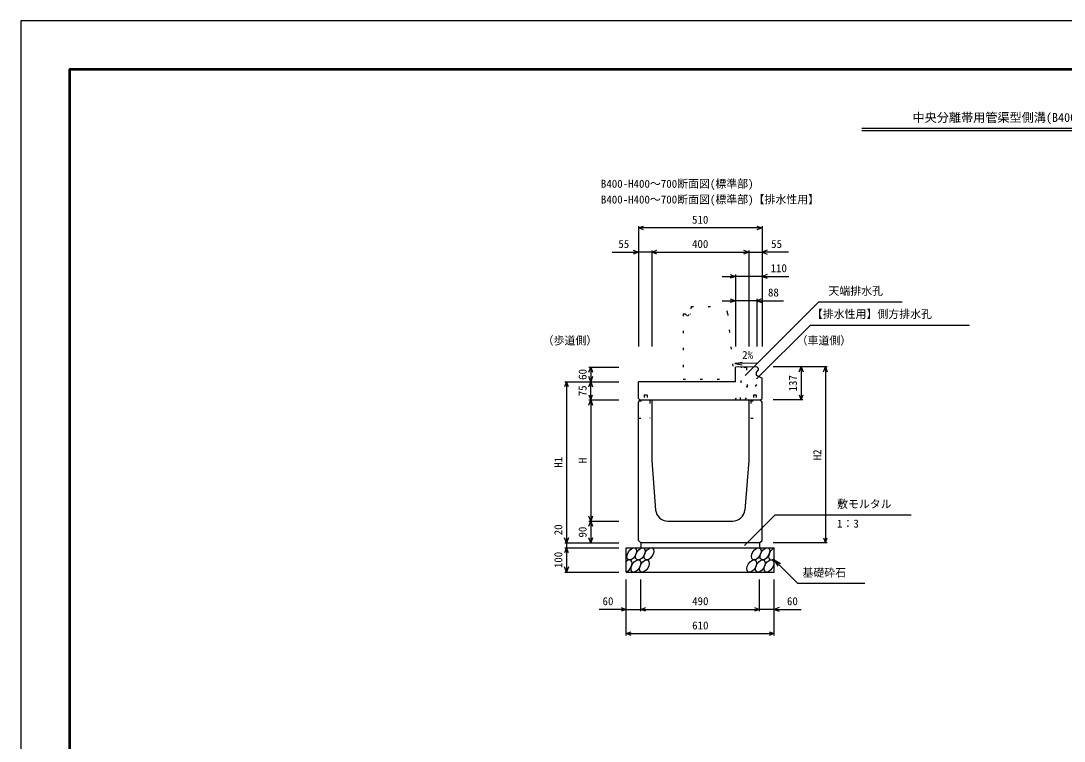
# Model space of a CAD drawing. Units: millimetres, scale not verified. Extents: x -12600 to 12600, y -5940 to 5940.
# Drawn here: x -12600 to -8300, y -2970 to 0 of the extents above; entities that cross this region are included whole.
import ezdxf
from ezdxf.enums import TextEntityAlignment as Align

# ---------------------------------------------------------------- set-up
doc = ezdxf.new("R2010")
doc.units = ezdxf.units.MM
doc.header["$LTSCALE"] = 40
doc.linetypes.add('DOTTED', pattern=[1.75, 0.25, -1.5])
for name, color, linetype, lineweight in [('0-0_DIM', 7, 'Continuous', 25), ('0-1_Defpoints', 5, 'Continuous', 25), ('0-2_HATCH', 6, 'Continuous', 25), ('0-5_OUTLINE', 3, 'Continuous', 25), ('0-6_OUTLINE2', 4, 'DOTTED', 25), ('0-7_TXT', 7, 'Continuous', 25), ('0-8_WAKU', 3, 'Continuous', 25)]:
    doc.layers.add(name, color=color, linetype=linetype, lineweight=lineweight)
doc.styles.add('ＭＳ ゴシック', font='')
doc.styles.get('ＭＳ ゴシック').set_extended_font_data('MS Gothic')

msp = doc.modelspace()

# ---------------------------------------------------------------- linework, layer by layer
at = {"layer": '0-0_DIM'}
for p, q in [((-10055, -846.3), (-10055, -1342.94)), ((-9545, -853.8), (-10055, -853.8)), ((-9545, -846.3), (-9545, -1342.94)), ((-10163.38, -953.8), (-10055, -953.8)), ((-10000, -953.8), (-10055, -953.8)), ((-10000, -946.3), (-10000, -1342.94)), ((-10000, -953.8), (-9600, -953.8)), ((-9600, -946.3), (-9600, -1342.94)), ((-9600, -953.8), (-9545, -953.8)), ((-9436.62, -953.8), (-9545, -953.8)), ((-9710, -1053.8), (-9655, -1053.8)), ((-9655, -1046.3), (-9655, -1342.94)), ((-9545, -1053.8), (-9655, -1053.8)), ((-9545, -1053.8), (-9435, -1053.8)), ((-9710, -1153.8), (-9655, -1153.8)), ((-9567, -1153.8), (-9655, -1153.8)), ((-9614.87, -1463), (-9310.65, -1158.78)), ((-9567, -1146.3), (-9567, -1342.94)), ((-9567, -1153.8), (-9457, -1153.8)), ((-9310.65, -1158.78), (-8967.54, -1158.78)), ((-9568.17, -1476.24), (-9346.03, -1254.1)), ((-9346.03, -1254.1), (-8690.13, -1254.1)), ((-10258.5, -1427.94), (-10136, -1427.94)), ((-10251, -1427.94), (-10251, -1487.94)), ((-9276.5, -1425.94), (-9499, -1425.94)), ((-9384, -1425.94), (-9384, -1562.94)), ((-9284, -1425.94), (-9284, -2152.94)), ((-10358.5, -1487.94), (-10136, -1487.94)), ((-10351, -1487.94), (-10351, -2152.94)), ((-10251, -1562.94), (-10251, -1487.94)), ((-10258.5, -1562.94), (-10136, -1562.94)), ((-10251, -1562.94), (-10251, -2062.94)), ((-9376.5, -1562.94), (-9499, -1562.94)), ((-10258.5, -2062.94), (-10136, -2062.94)), ((-10251, -2062.94), (-10251, -2152.94)), ((-9617.89, -2163.75), (-9491.66, -2037.52)), ((-9491.66, -2037.52), (-8930.19, -2037.52)), ((-10358.5, -2152.94), (-10136, -2152.94)), ((-10358.5, -2172.94), (-10136, -2172.94)), ((-10351, -2152.94), (-10351, -2172.94)), ((-10351, -2172.94), (-10351, -2272.94)), ((-9276.5, -2152.94), (-9499, -2152.94)), ((-9495, -2222.94), (-9399.24, -2318.7)), ((-9495, -2222.94), (-9469.02, -2237.94)), ((-9495, -2222.94), (-9480, -2248.92)), ((-10358.5, -2272.94), (-10136, -2272.94)), ((-10105, -2534.31), (-10105, -2302.94)), ((-10045, -2434.31), (-10045, -2302.94)), ((-9555, -2434.31), (-9555, -2302.94)), ((-9495, -2534.31), (-9495, -2302.94)), ((-9399.24, -2318.7), (-9121.69, -2318.7)), ((-10105, -2426.81), (-10216.79, -2426.81)), ((-10105, -2426.81), (-10045, -2426.81)), ((-10045, -2426.81), (-9555, -2426.81)), ((-9495, -2426.81), (-9555, -2426.81)), ((-9495, -2426.81), (-9383.21, -2426.81)), ((-10105, -2526.81), (-9495, -2526.81))]:
    msp.add_line(p, q, dxfattribs=at)
for points in [[(-10033.86, -861.5), (-10055, -853.8), (-10033.86, -846.11)], [(-9566.14, -846.11), (-9545, -853.8), (-9566.14, -861.5)], [(-10076.14, -946.11), (-10055, -953.8), (-10076.14, -961.5)], [(-9978.86, -961.5), (-10000, -953.8), (-9978.86, -946.11)], [(-9621.14, -946.11), (-9600, -953.8), (-9621.14, -961.5)], [(-9523.86, -946.11), (-9545, -953.8), (-9523.86, -961.5)], [(-9676.14, -1046.11), (-9655, -1053.8), (-9676.14, -1061.5)], [(-9523.86, -1046.11), (-9545, -1053.8), (-9523.86, -1061.5)], [(-9676.14, -1146.11), (-9655, -1153.8), (-9676.14, -1161.5)], [(-9545.86, -1146.11), (-9567, -1153.8), (-9545.86, -1161.5)], [(-10258.7, -1449.09), (-10251, -1427.94), (-10243.3, -1449.09)], [(-9391.7, -1447.09), (-9384, -1425.94), (-9376.3, -1447.09)], [(-9291.7, -1447.09), (-9284, -1425.94), (-9276.3, -1447.09)], [(-10343.3, -1509.09), (-10351, -1487.94), (-10358.7, -1509.09)], [(-10243.3, -1466.8), (-10251, -1487.94), (-10258.7, -1466.8)], [(-10258.7, -1509.09), (-10251, -1487.94), (-10243.3, -1509.09)], [(-10258.7, -1541.8), (-10251, -1562.94), (-10243.3, -1541.8)], [(-9391.7, -1541.8), (-9384, -1562.94), (-9376.3, -1541.8)], [(-10258.7, -1584.09), (-10251, -1562.94), (-10243.3, -1584.09)], [(-10243.3, -2041.8), (-10251, -2062.94), (-10258.7, -2041.8)], [(-10258.7, -2084.09), (-10251, -2062.94), (-10243.3, -2084.09)], [(-10343.3, -2131.8), (-10351, -2152.94), (-10358.7, -2131.8)], [(-10243.3, -2131.8), (-10251, -2152.94), (-10258.7, -2131.8)], [(-9291.7, -2131.8), (-9284, -2152.94), (-9276.3, -2131.8)], [(-10343.3, -2194.09), (-10351, -2172.94), (-10358.7, -2194.09)], [(-10343.3, -2251.8), (-10351, -2272.94), (-10358.7, -2251.8)], [(-10126.14, -2419.11), (-10105, -2426.81), (-10126.14, -2434.5)], [(-10023.86, -2434.5), (-10045, -2426.81), (-10023.86, -2419.11)], [(-9576.14, -2419.11), (-9555, -2426.81), (-9576.14, -2434.5)], [(-9473.86, -2419.11), (-9495, -2426.81), (-9473.86, -2434.5)], [(-10083.86, -2534.5), (-10105, -2526.81), (-10083.86, -2519.11)], [(-9516.14, -2519.11), (-9495, -2526.81), (-9516.14, -2534.5)]]:
    msp.add_lwpolyline(points, dxfattribs=at)
at = {"layer": '0-1_Defpoints'}
msp.add_lwpolyline([(-12600, -5940), (-4200, -5940), (-4200, 0), (-12600, 0)], close=True, dxfattribs=at)
at = {"layer": '0-2_HATCH'}
for centre in [(-10082.11, -2197.94), (-10046.63, -2197.94), (-10011.16, -2197.94), (-9568.95, -2197.94), (-9533.48, -2197.94), (-10065.23, -2247.94), (-10029.75, -2247.94), (-9587.55, -2247.94), (-9552.07, -2247.94), (-9516.59, -2247.94)]:
    msp.add_ellipse(centre, major_axis=(14.54, 23.54), ratio=0.5792, dxfattribs=at)
for centre, start_param, end_param in [((-9498, -2197.94), 0.6666252, 4.1103269), ((-10100.7, -2247.94), 3.7419964, 7.318141)]:
    msp.add_ellipse(centre, major_axis=(14.54, 23.54), ratio=0.5792, start_param=start_param, end_param=end_param, dxfattribs=at)
at = {"layer": '0-5_OUTLINE', "linetype": 'DOTTED'}
for p, q in [((-9837, -1177.94), (-9840, -1207.94)), ((-9837, -1177.94), (-9717.15, -1177.94)), ((-9870, -1207.94), (-9870, -1477.94)), ((-9687.3, -1204.96), (-9660, -1477.94)), ((-9870, -1477.94), (-9660, -1477.94))]:
    msp.add_line(p, q, dxfattribs=at)
at = {"layer": '0-5_OUTLINE'}
for p, q in [((-9566.86, -1426.26), (-9655, -1427.94)), ((-9655, -1487.94), (-9655, -1427.94)), ((-9570, -1450.94), (-9561, -1440.94)), ((-9570, -1450.94), (-9570, -1460.94)), ((-9570, -1460.94), (-9545, -1473.94)), ((-9566.86, -1426.26), (-9561, -1432)), ((-9561, -1432), (-9561, -1440.94)), ((-10055, -1556.94), (-10055, -1487.94)), ((-9655, -1487.94), (-10055, -1487.94)), ((-9545, -1556.94), (-9545, -1473.94)), ((-10055, -1556.94), (-10049, -1562.94)), ((-10049, -1562.94), (-9551, -1562.94)), ((-10000, -1562.94), (-10000, -1812.94)), ((-9600, -1562.94), (-9600, -1812.94)), ((-9551, -1562.94), (-9545, -1556.94)), ((-10000, -1812.94), (-9983.68, -2016.93)), ((-9600, -1812.94), (-9616.32, -2016.93)), ((-9933.84, -2062.94), (-9666.16, -2062.94)), ((-10055, -2142.94), (-10045, -2152.94)), ((-9555, -2152.94), (-9545, -2142.94)), ((-10105, -2172.94), (-9495, -2172.94)), ((-10105, -2272.94), (-10105, -2172.94)), ((-9555, -2152.94), (-10045, -2152.94)), ((-10045, -2152.94), (-10045, -2172.94)), ((-9555, -2152.94), (-9555, -2172.94)), ((-9495, -2272.94), (-9495, -2172.94)), ((-10105, -2272.94), (-9495, -2272.94))]:
    msp.add_line(p, q, dxfattribs=at)
at = {"layer": '0-5_OUTLINE', "linetype": 'DOTTED'}
msp.add_lwpolyline([(-9870, -1207.94), (-9862, -1207.94), (-9852, -1217.94), (-9842, -1207.94), (-9840, -1207.94)], dxfattribs=at)
at = {"layer": '0-5_OUTLINE'}
for points in [[(-10055, -2142.94), (-10055, -1572.94), (-10049, -1562.94)], [(-9545, -2142.94), (-9545, -1572.94), (-9551, -1562.94)]]:
    msp.add_lwpolyline(points, dxfattribs=at)
at = {"layer": '0-5_OUTLINE', "linetype": 'DOTTED'}
msp.add_arc((-9717.15, -1207.94), 30, 5.71059, 90, dxfattribs=at)
at = {"layer": '0-5_OUTLINE'}
for centre, start, end in [((-9933.84, -2012.94), 184.57392, 270), ((-9666.16, -2012.94), 270, 355.42608)]:
    msp.add_arc(centre, 50, start, end, dxfattribs=at)
at = {"layer": '0-6_OUTLINE2'}
for p, q in [((-9634.4, -1562.94), (-9627.89, -1430.03)), ((-9627.89, -1430.03), (-9630.72, -1427.44)), ((-9609.72, -1429.82), (-9627.89, -1430.03)), ((-9609.72, -1429.84), (-9607.12, -1427.03)), ((-9609.72, -1429.84), (-9603.2, -1562.94)), ((-9656.39, -1562.94), (-9567.22, -1462.39)), ((-9614.85, -1562.94), (-9546.21, -1473.31)), ((-10031, -1542.44), (-10019, -1542.44)), ((-10031, -1542.44), (-10031, -1567.44)), ((-10019, -1542.44), (-10019, -1567.44)), ((-9581, -1542.44), (-9569, -1542.44)), ((-9581, -1542.44), (-9581, -1567.44)), ((-9569, -1542.44), (-9569, -1567.44)), ((-10051.7, -1567.44), (-10008, -1567.44)), ((-10008, -1567.44), (-10008, -1637.94)), ((-9592, -1567.44), (-9548.3, -1567.44)), ((-9592, -1567.44), (-9592, -1637.94)), ((-10055, -1637.94), (-10008, -1637.94)), ((-9592, -1637.94), (-9545, -1637.94))]:
    msp.add_line(p, q, dxfattribs=at)
at = {"layer": '0-7_TXT'}
for p, q in [((-9134.18, -442.8), (-7665.82, -442.8)), ((-9134.18, -452.4), (-7665.82, -452.4)), ((-9656.83, -1413.5), (-9627.19, -1418.15))]:
    msp.add_line(p, q, dxfattribs=at)
msp.add_lwpolyline([(-9566.41, -1411.78), (-9656.83, -1413.5), (-9627.39, -1407.73)], dxfattribs=at)
at = {"layer": '0-8_WAKU', "lineweight": 50}
msp.add_lwpolyline([(-12400, -5740), (-4400, -5740), (-4400, -200), (-12400, -200)], close=True, dxfattribs=at)

# ---------------------------------------------------------------- texts
at = {"layer": '0-0_DIM', "style": 'ＭＳ ゴシック'}
for s, p in [('510', (-9833.75, -846.3)), ('55', (-10137.34, -946.3)), ('400', (-9833.75, -946.3)), ('55', (-9507.66, -946.3)), ('110', (-9509.93, -1046.3)), ('88', (-9520.68, -1146.3)), ('天端排水孔', (-9271.54, -1140.04)), ('【排水性用】側方排水孔', (-9339.84, -1235.36)), ('（歩道側）', (-10449.39, -1344.65)), ('（車道側）', (-9402.57, -1344.65)), ('敷モルタル', (-9236.06, -2018.78)), ('1：3', (-9236.06, -2099.47)), ('基礎砕石', (-9378.68, -2301.53)), ('60', (-10202.5, -2419.31)), ('490', (-9833.22, -2419.31)), ('60', (-9442.5, -2419.31)), ('610', (-9833.22, -2519.31))]:
    msp.add_text(s, height=32.99, dxfattribs=at).set_placement(p, align=Align.BOTTOM_LEFT)
for s, p in [('60', (-10258.5, -1480.44)), ('137', (-9391.5, -1528.19)), ('75', (-10258.5, -1547.94)), ('H1', (-10358.5, -1842.94)), ('H', (-10258.5, -1824.19)), ('H2', (-9291.5, -1811.94)), ('20', (-10358.5, -2121.13)), ('90', (-10258.5, -2130.44)), ('100', (-10358.5, -2256.69))]:
    msp.add_text(s, height=32.99, rotation=90, dxfattribs=at).set_placement(p, align=Align.BOTTOM_LEFT)
at = {"layer": '0-7_TXT', "style": 'ＭＳ ゴシック'}
for s, height, p in [('中央分離帯用管渠型側溝(B400基本型・標準部)', 36.66, (-8925, -427.8)), ('B400-H400～700断面図(標準部)', 32.99, (-10209.34, -698.2)), ('B400-H400～700断面図(標準部)【排水性用】', 32.99, (-10209.34, -763.07)), ('2%', 32.99, (-9627.26, -1404.17))]:
    msp.add_text(s, height=height, dxfattribs=at).set_placement(p, align=Align.BOTTOM_LEFT)

doc.saveas('drawing.dxf')
